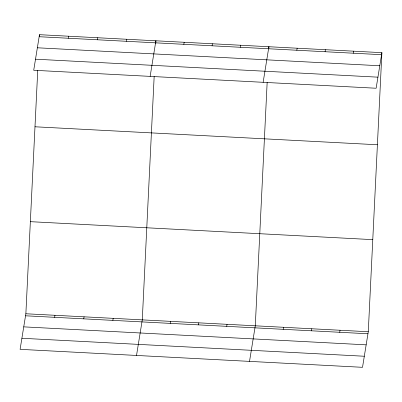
<?xml version="1.0" encoding="UTF-8"?>
<svg xmlns="http://www.w3.org/2000/svg" width="402" height="402" viewBox="0 0 402 402"><rect width="100%" height="100%" fill="white"/><g stroke="black" fill="none" stroke-linecap="round" stroke-linejoin="round"><path stroke-width="0.6" d="M381.9 52.662L376.136 88.239L33.718 70.265L39.481 34.688L381.9 52.662L368.282 331.735L362.519 367.312L20.1 349.338L25.864 313.761L37.738 70.4M39.386 36.567L39.481 34.688M154.162 76.511L142.283 319.871L136.524 355.448M155.78 43.305L155.901 40.798L150.142 76.375M267.159 82.44L255.285 325.806L249.521 361.383M268.807 48.612L268.903 46.732L263.139 82.304M68.255 38.245L68.586 36.215M97.364 39.773L97.691 37.743M54.637 317.319L54.968 315.289M126.469 41.3L126.796 39.27M83.747 318.846L84.073 316.816M112.851 320.374L113.178 318.344M183.825 44.31L184.151 42.28M212.075 45.793L212.402 43.763M170.207 323.384L170.533 321.359M240.321 47.275L240.652 45.245M198.457 324.866L198.784 322.841M226.703 326.349L227.035 324.324M296.822 50.24L297.153 48.215M325.072 51.722L325.399 49.697M283.204 329.318L283.536 327.288M353.323 53.205L353.649 51.18M311.455 330.801L311.781 328.771M339.705 332.283L340.032 330.253M39.15 36.718L381.573 54.692M37.356 47.788L379.779 65.762M35.512 59.194L377.93 77.169M34.984 126.781L377.408 144.755M30.356 221.668L372.775 239.642M25.864 313.761L368.282 331.735M25.532 315.791L367.956 333.766M23.738 326.861L366.162 344.836M21.894 338.268L364.312 356.242"/></g></svg>
